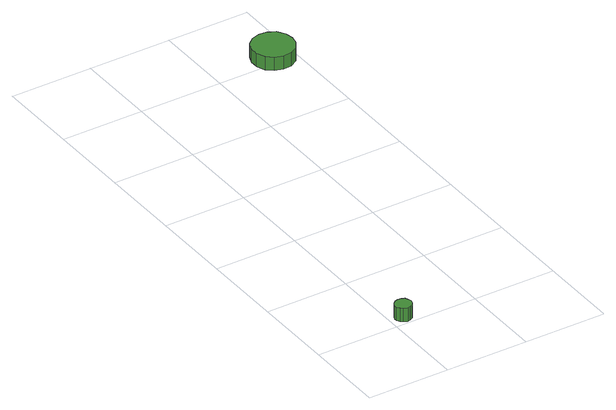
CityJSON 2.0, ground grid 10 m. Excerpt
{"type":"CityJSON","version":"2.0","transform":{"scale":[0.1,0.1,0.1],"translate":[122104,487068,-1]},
"CityObjects":{
"tree1":{"type":"SolitaryVegetationObject","attributes":{"function":"something"},"geometry":[{"type":"MultiSurface","lod":"1","boundaries":[[[0,1,2,3,4,5,6,7,8,9,10,11,12,13,14]],[[15,16,17,18,19,20,21,22,23,24,25,26,27,28,29]],[[0,29,28,1]],[[1,28,27,2]],[[2,27,26,3]],[[3,26,25,4]],[[4,25,24,5]],[[5,24,23,6]],[[6,23,22,7]],[[7,22,21,8]],[[8,21,20,9]],[[9,20,19,10]],[[10,19,18,11]],[[11,18,17,12]],[[12,17,16,13]],[[13,16,15,14]],[[14,15,29,0]]]}]},
"tree2":{"type":"SolitaryVegetationObject","attributes":{"function":"something"},"geometry":[{"type":"MultiSurface","lod":"1","boundaries":[[[30,31,32,33,34,35,36,37,38,39,40,41,42,43,44]],[[45,46,47,48,49,50,51,52,53,54,55,56,57,58,59]],[[30,59,58,31]],[[31,58,57,32]],[[32,57,56,33]],[[33,56,55,34]],[[34,55,54,35]],[[35,54,53,36]],[[36,53,52,37]],[[37,52,51,38]],[[38,51,50,39]],[[39,50,49,40]],[[40,49,48,41]],[[41,48,47,42]],[[42,47,46,43]],[[43,46,45,44]],[[44,45,59,30]]]}]}
},
"vertices":[
[26,11,27],[25,15,27],[23,19,27],[19,21,27],[15,21,27],[11,20,27],[8,17,27],[6,13,27],[6,9,27],[8,6,27],[11,3,27],[15,1,27],[19,2,27],[23,4,27],[25,7,27],[25,7,10],[23,4,10],[19,2,10],[15,1,10],[11,3,10],[8,6,10],[6,9,10],[6,13,10],[8,17,10],[11,20,10],[15,21,10],[19,21,10],[23,19,10],[25,15,10],[26,11,10],
[200,511,26],[198,521,26],[192,530,26],[183,535,26],[173,536,26],[163,533,26],[155,526,26],[151,516,26],[151,506,26],[155,496,26],[163,489,26],[173,486,26],[183,487,26],[192,492,26],[198,501,26],[198,501,9],[192,492,9],[183,487,9],[173,486,9],[163,489,9],[155,496,9],[151,506,9],[151,516,9],[155,526,9],[163,533,9],[173,536,9],[183,535,9],[192,530,9],[198,521,9],[200,511,9]
]}
